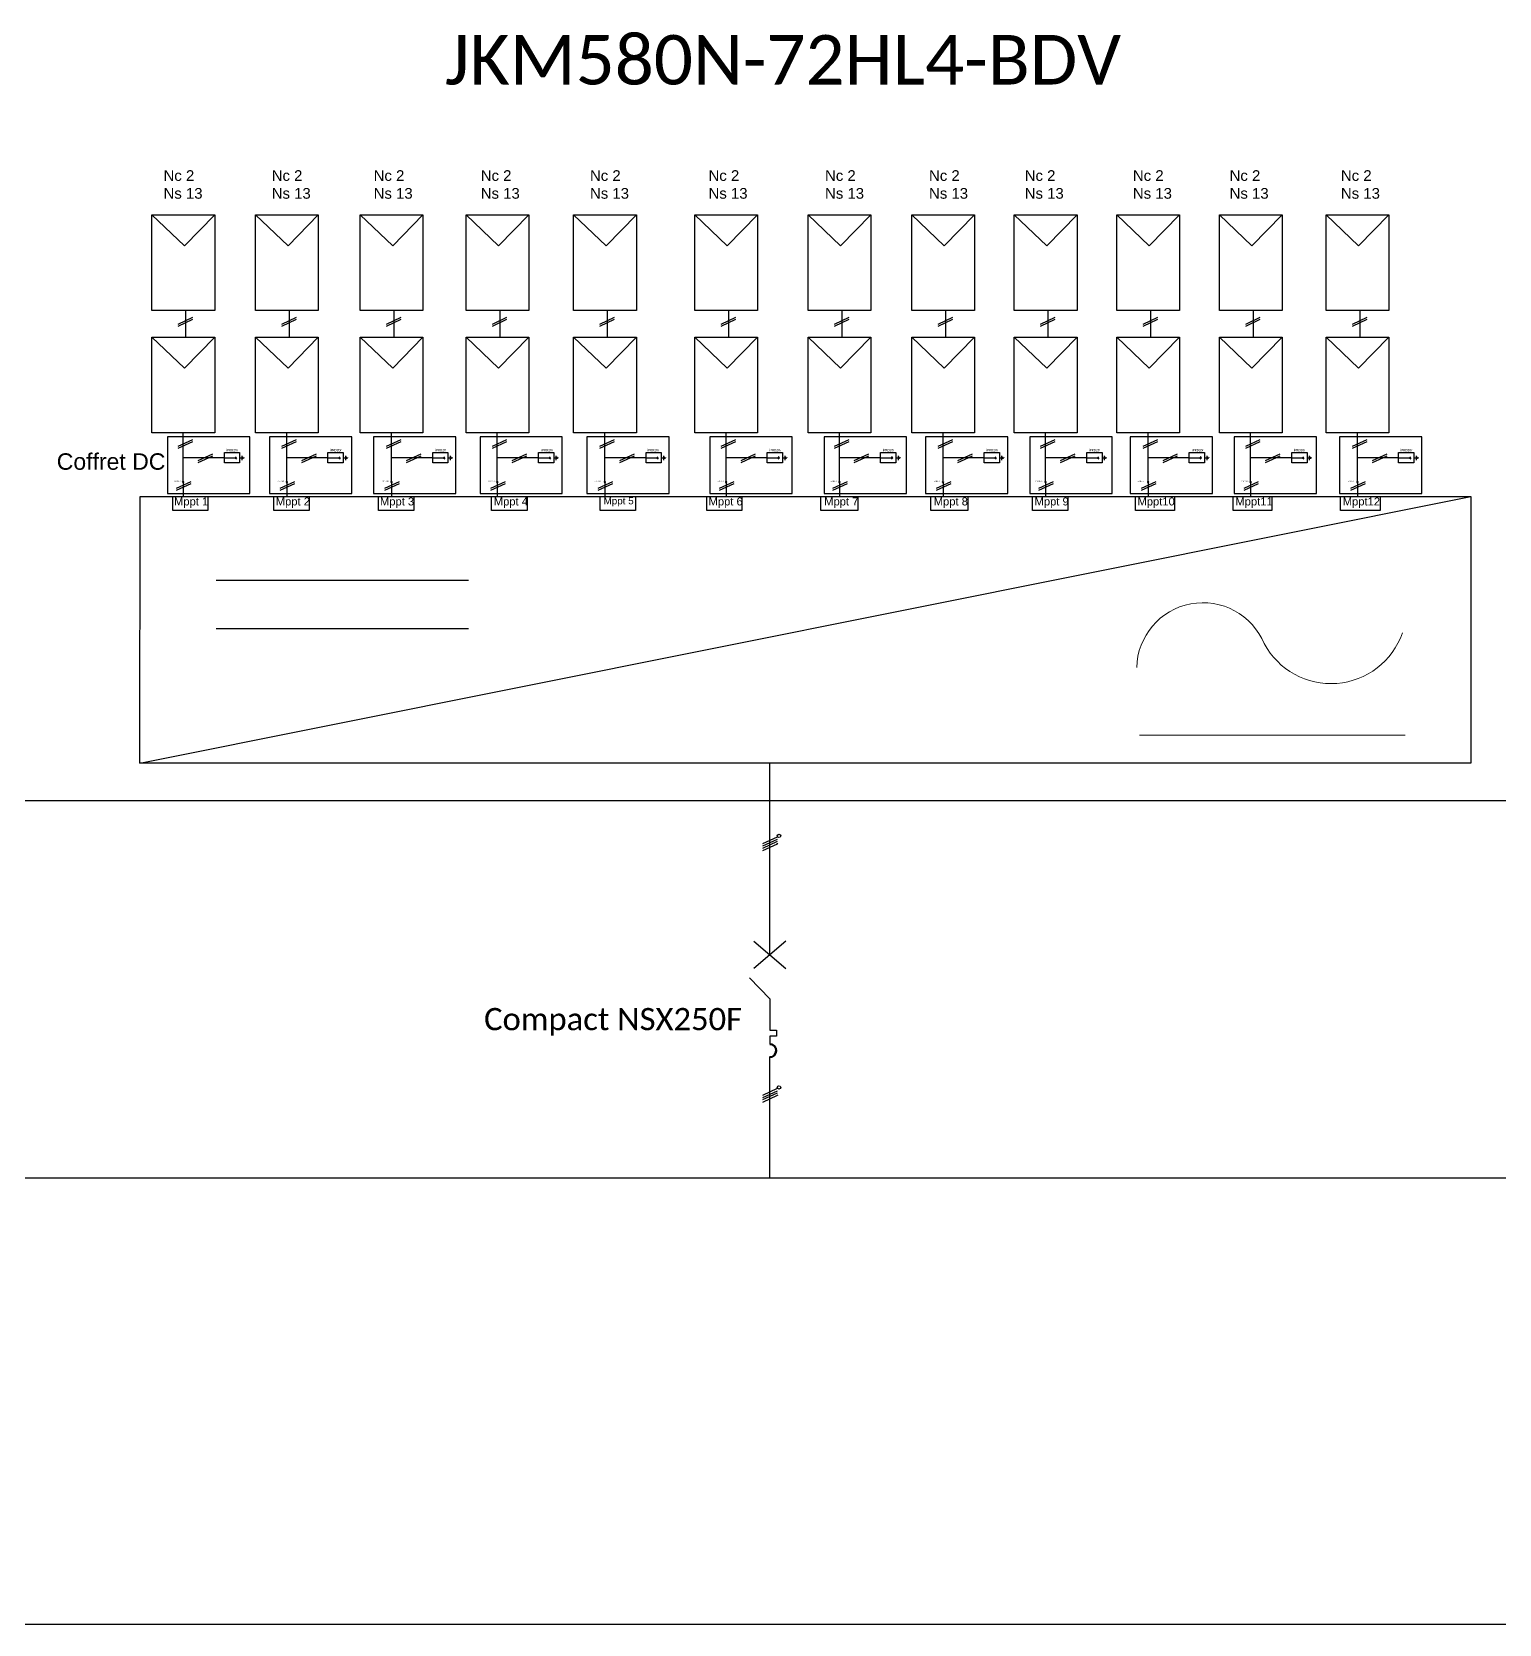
# Model space of a CAD drawing. Header units: inches. Extents: x 9190 to 83177, y 6945 to 19665.
# Drawn here: x 21129 to 28996, y 11126 to 19665 of the extents above; entities that cross this region are included whole.
import ezdxf

# ---------------------------------------------------------------- set-up
doc = ezdxf.new("R2010")
doc.units = ezdxf.units.IN
doc.header["$MEASUREMENT"] = 0
doc.linetypes.add('ACAD_ISO02W100', pattern=[15, 12, -3])
doc.layers.add('PDF2_Geometry', color=7, linetype='Continuous', true_color=0x2676ba)
doc.styles.get("Standard").update_dxf_attribs({"font": 'arial.ttf'})

msp = doc.modelspace()

# ---------------------------------------------------------------- linework, layer by layer
for p, q in [((21772.7, 18682.6), (21946.6, 18517.5)), ((21946.6, 18517.5), (22108.9, 18682.6)), ((22328.2, 18682.6), (22502.1, 18517.5)), ((22502.1, 18517.5), (22664.5, 18682.6)), ((22889.5, 18682.6), (23063.4, 18517.5)), ((23063.4, 18517.5), (23225.8, 18682.6)), ((23456.6, 18682.6), (23630.5, 18517.5)), ((23630.5, 18517.5), (23792.8, 18682.6)), ((24033.4, 18682.6), (24207.3, 18517.5)), ((24207.3, 18517.5), (24369.7, 18682.6)), ((24683.4, 18682.6), (24857.3, 18517.5)), ((24857.3, 18517.5), (25019.6, 18682.6)), ((25291, 18682.6), (25464.9, 18517.5)), ((25464.9, 18517.5), (25627.2, 18682.6)), ((25846.5, 18682.6), (26020.4, 18517.5)), ((26020.4, 18517.5), (26182.7, 18682.6)), ((26396.2, 18682.6), (26570.1, 18517.5)), ((26570.1, 18517.5), (26732.4, 18682.6)), ((26945.9, 18682.6), (27119.8, 18517.5)), ((27119.8, 18517.5), (27282.2, 18682.6)), ((27495.7, 18682.6), (27669.6, 18517.5)), ((27669.6, 18517.5), (27831.9, 18682.6)), ((28068.5, 18682.6), (28242.5, 18517.5)), ((28242.5, 18517.5), (28404.8, 18682.6)), ((21913.8, 18097.6), (21992.2, 18134)), ((21913.8, 18086.8), (21992.2, 18123.1)), ((21955, 18027.1), (21955, 18170)), ((22469.3, 18097.6), (22547.7, 18134)), ((22469.3, 18086.8), (22547.7, 18123.1)), ((22510.5, 18027.1), (22510.5, 18170)), ((23030.6, 18097.6), (23109, 18134)), ((23030.6, 18086.8), (23109, 18123.1)), ((23071.8, 18027.1), (23071.8, 18170)), ((23597.7, 18097.6), (23676.1, 18134)), ((23597.7, 18086.8), (23676.1, 18123.1)), ((23638.9, 18027.1), (23638.9, 18170)), ((24174.5, 18097.6), (24252.9, 18134)), ((24174.5, 18086.8), (24252.9, 18123.1)), ((24215.7, 18027.1), (24215.7, 18170)), ((24824.5, 18097.6), (24902.9, 18134)), ((24824.5, 18086.8), (24902.9, 18123.1)), ((24865.7, 18027.1), (24865.7, 18170)), ((25432.1, 18097.6), (25510.5, 18134)), ((25432.1, 18086.8), (25510.5, 18123.1)), ((25473.3, 18027.1), (25473.3, 18170)), ((25987.6, 18097.6), (26066, 18134)), ((25987.6, 18086.8), (26066, 18123.1)), ((26028.8, 18027.1), (26028.8, 18170)), ((26537.3, 18097.6), (26615.7, 18134)), ((26537.3, 18086.8), (26615.7, 18123.1)), ((26578.5, 18027.1), (26578.5, 18170)), ((27087, 18097.6), (27165.5, 18134)), ((27087, 18086.8), (27165.5, 18123.1)), ((27128.2, 18027.1), (27128.2, 18170)), ((27636.8, 18097.6), (27715.2, 18134)), ((27636.8, 18086.8), (27715.2, 18123.1)), ((27678, 18027.1), (27678, 18170)), ((28209.6, 18097.6), (28288.1, 18134)), ((28209.6, 18086.8), (28288.1, 18123.1)), ((28250.8, 18027.1), (28250.8, 18170)), ((21772.7, 18027.1), (21946.6, 17862)), ((21946.6, 17862), (22108.9, 18027.1)), ((22328.2, 18027.1), (22502.1, 17862)), ((22502.1, 17862), (22664.5, 18027.1)), ((22889.5, 18027.1), (23063.4, 17862)), ((23063.4, 17862), (23225.8, 18027.1)), ((23456.6, 18027.1), (23630.5, 17862)), ((23630.5, 17862), (23792.8, 18027.1)), ((24033.4, 18027.1), (24207.3, 17862)), ((24207.3, 17862), (24369.7, 18027.1)), ((24683.4, 18027.1), (24857.3, 17862)), ((24857.3, 17862), (25019.6, 18027.1)), ((25291, 18027.1), (25464.9, 17862)), ((25464.9, 17862), (25627.2, 18027.1)), ((25846.5, 18027.1), (26020.4, 17862)), ((26020.4, 17862), (26182.7, 18027.1)), ((26396.2, 18027.1), (26570.1, 17862)), ((26570.1, 17862), (26732.4, 18027.1)), ((26945.9, 18027.1), (27119.8, 17862)), ((27119.8, 17862), (27282.2, 18027.1)), ((27495.7, 18027.1), (27669.6, 17862)), ((27669.6, 17862), (27831.9, 18027.1)), ((28068.5, 18027.1), (28242.5, 17862)), ((28242.5, 17862), (28404.8, 18027.1)), ((21940.4, 17253.1), (21940.4, 17514.4)), ((22495.9, 17253.1), (22495.9, 17514.4)), ((23057.2, 17253.1), (23057.2, 17514.4)), ((23624.3, 17253.1), (23624.3, 17514.4)), ((24201.1, 17253.1), (24201.1, 17514.4)), ((24851.1, 17253.1), (24851.1, 17514.4)), ((25458.7, 17253.1), (25458.7, 17514.4)), ((26014.2, 17253.1), (26014.2, 17514.4)), ((26563.9, 17253.1), (26563.9, 17514.4)), ((27113.6, 17253.1), (27113.6, 17514.4)), ((27663.4, 17253.1), (27663.4, 17514.4)), ((28236.2, 17253.1), (28236.2, 17514.4)), ((21913.8, 17442.7), (21992.2, 17479)), ((21913.8, 17431.8), (21992.2, 17468.2)), ((22469.3, 17442.7), (22547.7, 17479)), ((22469.3, 17431.8), (22547.7, 17468.2)), ((23030.6, 17442.7), (23109, 17479)), ((23030.6, 17431.8), (23109, 17468.2)), ((23597.7, 17442.7), (23676.1, 17479)), ((23597.7, 17431.8), (23676.1, 17468.2)), ((24174.5, 17442.7), (24252.9, 17479)), ((24174.5, 17431.8), (24252.9, 17468.2)), ((24824.5, 17442.7), (24902.9, 17479)), ((24824.5, 17431.8), (24902.9, 17468.2)), ((25432.1, 17442.7), (25510.5, 17479)), ((25432.1, 17431.8), (25510.5, 17468.2)), ((25987.6, 17442.7), (26066, 17479)), ((25987.6, 17431.8), (26066, 17468.2)), ((26537.3, 17442.7), (26615.7, 17479)), ((26537.3, 17431.8), (26615.7, 17468.2)), ((27087, 17442.7), (27165.5, 17479)), ((27087, 17431.8), (27165.5, 17468.2)), ((27636.8, 17442.7), (27715.2, 17479)), ((27636.8, 17431.8), (27715.2, 17468.2)), ((28209.6, 17442.7), (28288.1, 17479)), ((28209.6, 17431.8), (28288.1, 17468.2)), ((22161, 17380), (21940.4, 17380)), ((22020.2, 17365.5), (22098.6, 17401.8)), ((22020.2, 17354.6), (22098.6, 17391)), ((22716.5, 17380), (22495.9, 17380)), ((22575.7, 17365.5), (22654.2, 17401.8)), ((22575.7, 17354.6), (22654.2, 17391)), ((23277.8, 17380), (23057.2, 17380)), ((23137, 17365.5), (23215.5, 17401.8)), ((23137, 17354.6), (23215.5, 17391)), ((23844.9, 17380), (23624.3, 17380)), ((23704.1, 17365.5), (23782.6, 17401.8)), ((23704.1, 17354.6), (23782.6, 17391)), ((24421.7, 17380), (24201.1, 17380)), ((24280.9, 17365.5), (24359.4, 17401.8)), ((24280.9, 17354.6), (24359.4, 17391)), ((25071.7, 17380), (24851.1, 17380)), ((24930.9, 17365.5), (25009.3, 17401.8)), ((24930.9, 17354.6), (25009.3, 17391)), ((25679.2, 17380), (25458.7, 17380)), ((25538.5, 17365.5), (25616.9, 17401.8)), ((25538.5, 17354.6), (25616.9, 17391)), ((26234.8, 17380), (26014.2, 17380)), ((26094, 17365.5), (26172.4, 17401.8)), ((26094, 17354.6), (26172.4, 17391)), ((26784.5, 17380), (26563.9, 17380)), ((26643.7, 17365.5), (26722.2, 17401.8)), ((26643.7, 17354.6), (26722.2, 17391)), ((27334.2, 17380), (27113.6, 17380)), ((27193.5, 17365.5), (27271.9, 17401.8)), ((27193.5, 17354.6), (27271.9, 17391)), ((27883.9, 17380), (27663.4, 17380)), ((27743.2, 17365.5), (27821.6, 17401.8)), ((27743.2, 17354.6), (27821.6, 17391)), ((28456.8, 17380), (28236.2, 17380)), ((28316.1, 17365.5), (28394.5, 17401.8)), ((28316.1, 17354.6), (28394.5, 17391)), ((21905, 17217.4), (21983.5, 17253.8)), ((21937.6, 17248.6), (21940.4, 17246)), ((22460.6, 17217.4), (22539, 17253.8)), ((22493.1, 17248.6), (22495.9, 17246)), ((23021.9, 17217.4), (23100.3, 17253.8)), ((23054.4, 17248.6), (23057.2, 17246)), ((23588.9, 17217.4), (23667.4, 17253.8)), ((23621.5, 17248.6), (23624.3, 17246)), ((24165.8, 17217.4), (24244.2, 17253.8)), ((24198.3, 17248.6), (24201.1, 17246)), ((24815.7, 17217.4), (24894.1, 17253.8)), ((24848.2, 17248.6), (24851.1, 17246)), ((25423.3, 17217.4), (25501.7, 17253.8)), ((25455.8, 17248.6), (25458.7, 17246)), ((25978.8, 17217.4), (26057.2, 17253.8)), ((26011.3, 17248.6), (26014.2, 17246)), ((26528.5, 17217.4), (26607, 17253.8)), ((26561.1, 17248.6), (26563.9, 17246)), ((27078.3, 17217.4), (27156.7, 17253.8)), ((27110.8, 17248.6), (27113.6, 17246)), ((27628, 17217.4), (27706.4, 17253.8)), ((27660.5, 17248.6), (27663.4, 17246)), ((28200.9, 17217.4), (28279.3, 17253.8)), ((28233.4, 17248.6), (28236.2, 17246)), ((21708.1, 15742.9), (28844.1, 17173.3)), ((21905, 17206.6), (21983.5, 17242.9)), ((21940.4, 17246), (21940.4, 17173.3)), ((22460.6, 17206.6), (22539, 17242.9)), ((22495.9, 17246), (22495.9, 17173.3)), ((23021.9, 17206.6), (23100.3, 17242.9)), ((23057.2, 17246), (23057.2, 17173.3)), ((23588.9, 17206.6), (23667.4, 17242.9)), ((23624.3, 17246), (23624.3, 17173.3)), ((24165.8, 17206.6), (24244.2, 17242.9)), ((24201.1, 17246), (24201.1, 17173.3)), ((24815.7, 17206.6), (24894.1, 17242.9)), ((24851.1, 17246), (24851.1, 17173.3)), ((25423.3, 17206.6), (25501.7, 17242.9)), ((25458.7, 17246), (25458.7, 17173.3)), ((25978.8, 17206.6), (26057.2, 17242.9)), ((26014.2, 17246), (26014.2, 17173.3)), ((26528.5, 17206.6), (26607, 17242.9)), ((26563.9, 17246), (26563.9, 17173.3)), ((27078.3, 17206.6), (27156.7, 17242.9)), ((27113.6, 17246), (27113.6, 17173.3)), ((27628, 17206.6), (27706.4, 17242.9)), ((27663.4, 17246), (27663.4, 17173.3)), ((28200.9, 17206.6), (28279.3, 17242.9)), ((28236.2, 17246), (28236.2, 17173.3)), ((28844.1, 17173.3), (28844.1, 15742.9)), ((22116.9, 16725), (23469.9, 16725)), ((22116.9, 16465.5), (23469.9, 16465.5)), ((25085.2, 14715.5), (25085.2, 15742.9)), ((25047.9, 15311.6), (25126.8, 15348.2)), ((25047.9, 15298.8), (25126.3, 15335.1)), ((25047.9, 15287.9), (25126.3, 15324.3)), ((25047.9, 15274.3), (25126.3, 15310.6)), ((25126.3, 15310.6), (25124.4, 15313.2)), ((25126.8, 15310.8), (25125.4, 15312.6)), ((25128.3, 15308), (25126.3, 15310.6)), ((25127, 15310.9), (25126.4, 15311.7)), ((25128.2, 15309), (25126.8, 15310.8)), ((25127.6, 15310.1), (25127, 15310.9)), ((25170.8, 14788.4), (24999.6, 14642.6)), ((24999.6, 14788.4), (25170.8, 14642.6)), ((24976.8, 14592.3), (25085.2, 14479.7)), ((25085.2, 14479.7), (25085.2, 14312)), ((25085.2, 14312), (25122.1, 14312)), ((25122.1, 14279.5), (25085.2, 14279.5)), ((25085.2, 14279.5), (25085.2, 14236.8)), ((25122.1, 14312), (25122.1, 14279.5)), ((25084.3, 14165.6), (25084.3, 13519.9)), ((25047.9, 13962.9), (25126.8, 13999.4)), ((25047.9, 13950), (25126.3, 13986.3)), ((25047.9, 13939.2), (25126.3, 13975.5)), ((25047.9, 13925.5), (25126.3, 13961.9)), ((25126.3, 13961.9), (25124.4, 13964.4)), ((25126.8, 13962.1), (25125.4, 13963.9)), ((25128.3, 13959.3), (25126.3, 13961.9)), ((25127, 13962.2), (25126.4, 13963)), ((25128.2, 13960.3), (25126.8, 13962.1)), ((25127.6, 13961.4), (25127, 13962.2)), ((13479.7, 13519.9), (69442.1, 13519.9))]:
    msp.add_line(p, q)
at = {"color": 3}
for p, q in [((22161, 17380), (22225.9, 17380)), ((22225.9, 17380), (22220.3, 17386.4)), ((22225.9, 17380), (22220.3, 17373.6)), ((22242.9, 17379.8), (22256.2, 17379.8)), ((22256.2, 17379.8), (22256.2, 17391.2)), ((22256.2, 17368.4), (22256.2, 17379.8)), ((22260.6, 17379.8), (22260.6, 17385.5)), ((22260.6, 17374.1), (22260.6, 17379.8)), ((22265, 17379.8), (22265, 17382.6)), ((22265, 17376.9), (22265, 17379.8)), ((22267.4, 17379.8), (22267.4, 17381.2)), ((22716.5, 17380), (22781.4, 17380)), ((22781.4, 17380), (22775.8, 17386.4)), ((22781.4, 17380), (22775.8, 17373.6)), ((22798.5, 17379.8), (22811.7, 17379.8)), ((22811.7, 17379.8), (22811.7, 17391.2)), ((22811.7, 17368.4), (22811.7, 17379.8)), ((22816.1, 17379.8), (22816.1, 17385.5)), ((22816.1, 17374.1), (22816.1, 17379.8)), ((22820.5, 17379.8), (22820.5, 17382.6)), ((22820.5, 17376.9), (22820.5, 17379.8)), ((22822.9, 17379.8), (22822.9, 17381.2)), ((23277.8, 17380), (23342.7, 17380)), ((23342.7, 17380), (23337.1, 17386.4)), ((23342.7, 17380), (23337.1, 17373.6)), ((23359.8, 17379.8), (23373, 17379.8)), ((23373, 17379.8), (23373, 17391.2)), ((23373, 17368.4), (23373, 17379.8)), ((23377.4, 17379.8), (23377.4, 17385.5)), ((23377.4, 17374.1), (23377.4, 17379.8)), ((23381.8, 17379.8), (23381.8, 17382.6)), ((23381.8, 17376.9), (23381.8, 17379.8)), ((23384.2, 17379.8), (23384.2, 17381.2)), ((23844.9, 17380), (23909.8, 17380)), ((23909.8, 17380), (23904.2, 17386.4)), ((23909.8, 17380), (23904.2, 17373.6)), ((23926.8, 17379.8), (23940.1, 17379.8)), ((23940.1, 17379.8), (23940.1, 17391.2)), ((23940.1, 17368.4), (23940.1, 17379.8)), ((23944.5, 17379.8), (23944.5, 17385.5)), ((23944.5, 17374.1), (23944.5, 17379.8)), ((23948.9, 17379.8), (23948.9, 17382.6)), ((23948.9, 17376.9), (23948.9, 17379.8)), ((23951.3, 17379.8), (23951.3, 17381.2)), ((24421.7, 17380), (24486.6, 17380)), ((24486.6, 17380), (24481, 17386.4)), ((24486.6, 17380), (24481, 17373.6)), ((24503.7, 17379.8), (24516.9, 17379.8)), ((24516.9, 17379.8), (24516.9, 17391.2)), ((24516.9, 17368.4), (24516.9, 17379.8)), ((24521.3, 17379.8), (24521.3, 17385.5)), ((24521.3, 17374.1), (24521.3, 17379.8)), ((24525.7, 17379.8), (24525.7, 17382.6)), ((24525.7, 17376.9), (24525.7, 17379.8)), ((24528.1, 17379.8), (24528.1, 17381.2)), ((25071.7, 17380), (25136.5, 17380)), ((25136.5, 17380), (25131, 17386.4)), ((25136.5, 17380), (25131, 17373.6)), ((25153.6, 17379.8), (25166.9, 17379.8)), ((25166.9, 17379.8), (25166.9, 17391.2)), ((25166.9, 17368.4), (25166.9, 17379.8)), ((25171.3, 17379.8), (25171.3, 17385.5)), ((25171.3, 17374.1), (25171.3, 17379.8)), ((25175.6, 17379.8), (25175.6, 17382.6)), ((25175.6, 17376.9), (25175.6, 17379.8)), ((25178.1, 17379.8), (25178.1, 17381.2)), ((25679.2, 17380), (25744.1, 17380)), ((25744.1, 17380), (25738.6, 17386.4)), ((25744.1, 17380), (25738.6, 17373.6)), ((25761.2, 17379.8), (25774.5, 17379.8)), ((25774.5, 17379.8), (25774.5, 17391.2)), ((25774.5, 17368.4), (25774.5, 17379.8)), ((25778.8, 17379.8), (25778.8, 17385.5)), ((25778.8, 17374.1), (25778.8, 17379.8)), ((25783.2, 17379.8), (25783.2, 17382.6)), ((25783.2, 17376.9), (25783.2, 17379.8)), ((25785.7, 17379.8), (25785.7, 17381.2)), ((26234.8, 17380), (26299.6, 17380)), ((26299.6, 17380), (26294.1, 17386.4)), ((26299.6, 17380), (26294.1, 17373.6)), ((26316.7, 17379.8), (26330, 17379.8)), ((26330, 17379.8), (26330, 17391.2)), ((26330, 17368.4), (26330, 17379.8)), ((26334.4, 17379.8), (26334.4, 17385.5)), ((26334.4, 17374.1), (26334.4, 17379.8)), ((26338.8, 17379.8), (26338.8, 17382.6)), ((26338.8, 17376.9), (26338.8, 17379.8)), ((26341.2, 17379.8), (26341.2, 17381.2)), ((26784.5, 17380), (26849.4, 17380)), ((26849.4, 17380), (26843.8, 17386.4)), ((26849.4, 17380), (26843.8, 17373.6)), ((26866.5, 17379.8), (26879.7, 17379.8)), ((26879.7, 17379.8), (26879.7, 17391.2)), ((26879.7, 17368.4), (26879.7, 17379.8)), ((26884.1, 17379.8), (26884.1, 17385.5)), ((26884.1, 17374.1), (26884.1, 17379.8)), ((26888.5, 17379.8), (26888.5, 17382.6)), ((26888.5, 17376.9), (26888.5, 17379.8)), ((26890.9, 17379.8), (26890.9, 17381.2)), ((27334.2, 17380), (27399.1, 17380)), ((27399.1, 17380), (27393.6, 17386.4)), ((27399.1, 17380), (27393.6, 17373.6)), ((27416.2, 17379.8), (27429.4, 17379.8)), ((27429.4, 17379.8), (27429.4, 17391.2)), ((27429.4, 17368.4), (27429.4, 17379.8)), ((27433.8, 17379.8), (27433.8, 17385.5)), ((27433.8, 17374.1), (27433.8, 17379.8)), ((27438.2, 17379.8), (27438.2, 17382.6)), ((27438.2, 17376.9), (27438.2, 17379.8)), ((27440.7, 17379.8), (27440.7, 17381.2)), ((27883.9, 17380), (27948.8, 17380)), ((27948.8, 17380), (27943.3, 17386.4)), ((27948.8, 17380), (27943.3, 17373.6)), ((27965.9, 17379.8), (27979.2, 17379.8)), ((27979.2, 17379.8), (27979.2, 17391.2)), ((27979.2, 17368.4), (27979.2, 17379.8)), ((27983.6, 17379.8), (27983.6, 17385.5)), ((27983.6, 17374.1), (27983.6, 17379.8)), ((27987.9, 17379.8), (27987.9, 17382.6)), ((27987.9, 17376.9), (27987.9, 17379.8)), ((27990.4, 17379.8), (27990.4, 17381.2)), ((28456.8, 17380), (28521.7, 17380)), ((28521.7, 17380), (28516.2, 17386.4)), ((28521.7, 17380), (28516.2, 17373.6)), ((28538.8, 17379.8), (28552, 17379.8)), ((28552, 17379.8), (28552, 17391.2)), ((28552, 17368.4), (28552, 17379.8)), ((28556.4, 17379.8), (28556.4, 17385.5)), ((28556.4, 17374.1), (28556.4, 17379.8)), ((28560.8, 17379.8), (28560.8, 17382.6)), ((28560.8, 17376.9), (28560.8, 17379.8)), ((28563.3, 17379.8), (28563.3, 17381.2))]:
    msp.add_line(p, q, dxfattribs=at)
for points in [[(21772.7, 18682.6), (22108.9, 18682.6), (22108.9, 18170), (21772.7, 18170)], [(22328.2, 18682.6), (22664.5, 18682.6), (22664.5, 18170), (22328.2, 18170)], [(22889.5, 18682.6), (23225.8, 18682.6), (23225.8, 18170), (22889.5, 18170)], [(23456.6, 18682.6), (23792.8, 18682.6), (23792.8, 18170), (23456.6, 18170)], [(24033.4, 18682.6), (24369.7, 18682.6), (24369.7, 18170), (24033.4, 18170)], [(24683.4, 18682.6), (25019.6, 18682.6), (25019.6, 18170), (24683.4, 18170)], [(25291, 18682.6), (25627.2, 18682.6), (25627.2, 18170), (25291, 18170)], [(25846.5, 18682.6), (26182.7, 18682.6), (26182.7, 18170), (25846.5, 18170)], [(26396.2, 18682.6), (26732.4, 18682.6), (26732.4, 18170), (26396.2, 18170)], [(26945.9, 18682.6), (27282.2, 18682.6), (27282.2, 18170), (26945.9, 18170)], [(27495.7, 18682.6), (27831.9, 18682.6), (27831.9, 18170), (27495.7, 18170)], [(28068.5, 18682.6), (28404.8, 18682.6), (28404.8, 18170), (28068.5, 18170)], [(21772.7, 18027.1), (22108.9, 18027.1), (22108.9, 17514.4), (21772.7, 17514.4)], [(22328.2, 18027.1), (22664.5, 18027.1), (22664.5, 17514.4), (22328.2, 17514.4)], [(22889.5, 18027.1), (23225.8, 18027.1), (23225.8, 17514.4), (22889.5, 17514.4)], [(23456.6, 18027.1), (23792.8, 18027.1), (23792.8, 17514.4), (23456.6, 17514.4)], [(24033.4, 18027.1), (24369.7, 18027.1), (24369.7, 17514.4), (24033.4, 17514.4)], [(24683.4, 18027.1), (25019.6, 18027.1), (25019.6, 17514.4), (24683.4, 17514.4)], [(25291, 18027.1), (25627.2, 18027.1), (25627.2, 17514.4), (25291, 17514.4)], [(25846.5, 18027.1), (26182.7, 18027.1), (26182.7, 17514.4), (25846.5, 17514.4)], [(26396.2, 18027.1), (26732.4, 18027.1), (26732.4, 17514.4), (26396.2, 17514.4)], [(26945.9, 18027.1), (27282.2, 18027.1), (27282.2, 17514.4), (26945.9, 17514.4)], [(27495.7, 18027.1), (27831.9, 18027.1), (27831.9, 17514.4), (27495.7, 17514.4)], [(28068.5, 18027.1), (28404.8, 18027.1), (28404.8, 17514.4), (28068.5, 17514.4)], [(22298, 17492.3), (21856.7, 17492.3), (21856.7, 17188.7), (22298, 17188.7)], [(22844.8, 17492.3), (22403.4, 17492.3), (22403.4, 17188.7), (22844.8, 17188.7)], [(23402.4, 17492.3), (22961.1, 17492.3), (22961.1, 17188.7), (23402.4, 17188.7)], [(23972.8, 17492.3), (23531.5, 17492.3), (23531.5, 17188.7), (23972.8, 17188.7)], [(24546.4, 17492.3), (24105.1, 17492.3), (24105.1, 17188.7), (24546.4, 17188.7)], [(25204.6, 17492.3), (24763.3, 17492.3), (24763.3, 17188.7), (25204.6, 17188.7)], [(25818.1, 17492.3), (25376.8, 17492.3), (25376.8, 17188.7), (25818.1, 17188.7)], [(26361.4, 17492.3), (25920.1, 17492.3), (25920.1, 17188.7), (26361.4, 17188.7)], [(26920.6, 17492.3), (26479.3, 17492.3), (26479.3, 17188.7), (26920.6, 17188.7)], [(27459.1, 17492.3), (27017.8, 17492.3), (27017.8, 17188.7), (27459.1, 17188.7)], [(28016.6, 17492.3), (27575.2, 17492.3), (27575.2, 17188.7), (28016.6, 17188.7)], [(28580.6, 17492.3), (28139.3, 17492.3), (28139.3, 17188.7), (28580.6, 17188.7)], [(21708.8, 17173.3), (28844.1, 17173.3), (28844.1, 15742.9), (21708.1, 15742.9)], [(21884.1, 17173.3), (22073.1, 17173.3), (22073.1, 17097.3), (21884.1, 17097.3)], [(22426.2, 17173.3), (22615.1, 17173.3), (22615.1, 17097.3), (22426.2, 17097.3)], [(22987.2, 17173.3), (23176.2, 17173.3), (23176.2, 17097.3), (22987.2, 17097.3)], [(23592.8, 17173.3), (23785, 17173.3), (23785, 17097.3), (23592.8, 17097.3)], [(24175.5, 17173.3), (24364.4, 17173.3), (24364.4, 17097.3), (24175.5, 17097.3)], [(24746.9, 17173.3), (24935.8, 17173.3), (24935.8, 17097.3), (24746.9, 17097.3)], [(25359.7, 17173.3), (25557.5, 17173.3), (25557.5, 17097.3), (25359.7, 17097.3)], [(25948.6, 17173.3), (26146.7, 17173.3), (26146.7, 17097.3), (25948.6, 17097.3)], [(26494.1, 17173.3), (26683, 17173.3), (26683, 17097.3), (26494.1, 17097.3)], [(27045.4, 17173.3), (27255.7, 17173.3), (27255.7, 17097.3), (27045.4, 17097.3)], [(27570.2, 17173.3), (27776.6, 17173.3), (27776.6, 17097.3), (27570.2, 17097.3)], [(28145.8, 17173.3), (28358.4, 17173.3), (28358.4, 17097.3), (28145.8, 17097.3)], [(69679.3, 15540.6), (13287.2, 15540.6), (13287.2, 11125.9), (69679.3, 11125.9)]]:
    msp.add_lwpolyline(points, close=True)
at = {"color": 7}
for points in [[(22161, 17409.2), (22242.9, 17409.2), (22242.9, 17353), (22161, 17353)], [(22716.5, 17409.2), (22798.5, 17409.2), (22798.5, 17353), (22716.5, 17353)], [(23277.8, 17409.2), (23359.8, 17409.2), (23359.8, 17353), (23277.8, 17353)], [(23844.9, 17409.2), (23926.8, 17409.2), (23926.8, 17353), (23844.9, 17353)], [(24421.7, 17409.2), (24503.7, 17409.2), (24503.7, 17353), (24421.7, 17353)], [(25071.7, 17409.2), (25153.6, 17409.2), (25153.6, 17353), (25071.7, 17353)], [(25679.2, 17409.2), (25761.2, 17409.2), (25761.2, 17353), (25679.2, 17353)], [(26234.8, 17409.2), (26316.7, 17409.2), (26316.7, 17353), (26234.8, 17353)], [(26784.5, 17409.2), (26866.5, 17409.2), (26866.5, 17353), (26784.5, 17353)], [(27334.2, 17409.2), (27416.2, 17409.2), (27416.2, 17353), (27334.2, 17353)], [(27883.9, 17409.2), (27965.9, 17409.2), (27965.9, 17353), (27883.9, 17353)], [(28456.8, 17409.2), (28538.8, 17409.2), (28538.8, 17353), (28456.8, 17353)]]:
    msp.add_lwpolyline(points, close=True, dxfattribs=at)
for points in [[(21937.6, 17253.1), (21943.6, 17253.1)], [(22493.1, 17253.1), (22499.1, 17253.1)], [(23054.4, 17253.1), (23060.4, 17253.1)], [(23621.5, 17253.1), (23627.5, 17253.1)], [(24198.3, 17253.1), (24204.3, 17253.1)], [(24848.3, 17253.1), (24854.2, 17253.1)], [(25455.9, 17253.1), (25461.8, 17253.1)], [(26011.4, 17253.1), (26017.4, 17253.1)], [(26561.1, 17253.1), (26567.1, 17253.1)], [(27110.9, 17253.1), (27116.8, 17253.1)], [(27660.6, 17253.1), (27666.5, 17253.1)], [(28233.5, 17253.1), (28239.4, 17253.1)]]:
    msp.add_lwpolyline(points)
at = {"linetype": 'ACAD_ISO02W100'}
for centre in [(21940.4, 17250.9), (22495.9, 17250.9), (23057.2, 17250.9), (23624.3, 17250.9), (24201.1, 17250.9), (24851.1, 17250.9), (25458.7, 17250.9), (26014.2, 17250.9), (26563.9, 17250.9), (27113.6, 17250.9), (27663.4, 17250.9), (28236.2, 17250.9)]:
    msp.add_circle(centre, 2.21, dxfattribs=at)
for centre in [(25134.6, 15352.7), (25134.6, 14003.9)]:
    msp.add_circle(centre, 9.01)
at = {"linetype": 'ByBlock', "lineweight": 100}
msp.add_arc((25083.9, 14201.2), 35.6, 270.70771, 87.85937, dxfattribs=at)
at = {"layer": 'PDF2_Geometry', "color": 7, "lineweight": 0}
msp.add_lwpolyline([(27052.6, 16255.8, -0.81134), (27736.3, 16384, 0.653005), (28477, 16441)], format="xyb", dxfattribs=at)
msp.add_lwpolyline([(27067.2, 15893.5), (28491.6, 15893.5)], dxfattribs=at)

# ---------------------------------------------------------------- texts
at = {"attachment_point": 1}
for s, width, gutter_width, heights, insert, char_height in [('{\\fCalibri|b0|i0|c0|p34;\\H0.91667x;\\C4;JKM580N-72HL4-BDV}', 234058.095, 1447.7, [271.9], (23343.8, 19647.5), 289.53), ('Nc 2\\PNs 13', 1531.502, 286.7, [0], (21834.7, 18922.7), 57.35), ('Nc 2\\PNs 13', 1531.502, 286.7, [0], (22414.7, 18922.7), 57.35), ('Nc 2\\PNs 13', 1531.502, 286.7, [0], (22961.2, 18922.7), 57.35), ('Nc 2\\PNs 13', 1531.502, 286.7, [0], (23535.5, 18922.7), 57.35), ('Nc 2\\PNs 13', 1531.502, 286.7, [0], (24121.1, 18922.7), 57.35), ('Nc 2\\PNs 13', 1531.502, 286.7, [0], (24756.8, 18922.7), 57.35), ('Nc 2\\PNs 13', 1531.502, 286.7, [0], (25381.4, 18922.7), 57.35), ('Nc 2\\PNs 13', 1531.502, 286.7, [0], (25939, 18922.7), 57.35), ('Nc 2\\PNs 13', 1531.502, 286.7, [0], (26452.1, 18922.7), 57.35), ('Nc 2\\PNs 13', 1531.502, 286.7, [0], (27032, 18922.7), 57.35), ('Nc 2\\PNs 13', 1531.502, 286.7, [0], (27550.6, 18922.7), 57.35), ('Nc 2\\PNs 13', 1531.502, 286.7, [0], (28147.3, 18922.7), 57.35), ('{\\fCalibri|b0|i0|c0|p34;\\H0.91667x;iPRD20r}', 179.489, 67.9, [0], (22171.3, 17427.9), 13.583), ('{\\fCalibri|b0|i0|c0|p34;\\H0.91667x;iPRD20r}', 179.489, 67.9, [0], (22726.5, 17427.9), 13.583), ('{\\fCalibri|b0|i0|c0|p34;\\H0.91667x;iPRD20r}', 179.489, 67.9, [0], (23292.3, 17427.9), 13.583), ('{\\fCalibri|b0|i0|c0|p34;\\H0.91667x;iPRD20r}', 179.489, 67.9, [0], (23860.1, 17427.9), 13.583), ('{\\fCalibri|b0|i0|c0|p34;\\H0.91667x;iPRD20r}', 179.489, 67.9, [0], (24428.5, 17427.9), 13.583), ('{\\fCalibri|b0|i0|c0|p34;\\H0.91667x;iPRD20r}', 179.489, 67.9, [0], (25083.2, 17427.9), 13.583), ('{\\fCalibri|b0|i0|c0|p34;\\H0.91667x;iPRD20r}', 179.489, 67.9, [0], (25690.5, 17427.9), 13.583), ('{\\fCalibri|b0|i0|c0|p34;\\H0.91667x;iPRD20r}', 179.489, 67.9, [0], (26246.3, 17427.9), 13.583), ('{\\fCalibri|b0|i0|c0|p34;\\H0.91667x;iPRD20r}', 179.489, 67.9, [0], (26797, 17427.9), 13.583), ('{\\fCalibri|b0|i0|c0|p34;\\H0.91667x;iPRD20r}', 179.489, 67.9, [0], (27348.7, 17427.9), 13.583), ('{\\fCalibri|b0|i0|c0|p34;\\H0.91667x;iPRD20r}', 179.489, 67.9, [0], (27893.9, 17427.9), 13.583), ('{\\fCalibri|b0|i0|c0|p34;\\H0.91667x;iPRD20r}', 179.489, 67.9, [0], (28466.9, 17427.9), 13.583), ('Coffret DC', 5460.255, 441.4, [0], (21262.2, 17404.6), 88.28), ('{\\fCalibri|b0|i0|c0|p34;\\H0.91667x;C60NA-DC}', 42.658, 31.1, [0], (21892.6, 17258.2), 6.221), ('{\\fCalibri|b0|i0|c0|p34;\\H0.91667x;C60NA-DC}', 42.658, 31.1, [0], (22445.8, 17258.2), 6.221), ('{\\fCalibri|b0|i0|c0|p34;\\H0.91667x;C60NA-DC}', 42.658, 31.1, [0], (23005.5, 17258.2), 6.221), ('{\\fCalibri|b0|i0|c0|p34;\\H0.91667x;C60NA-DC}', 42.658, 31.1, [0], (23576, 17258.2), 6.221), ('{\\fCalibri|b0|i0|c0|p34;\\H0.91667x;C60NA-DC}', 42.658, 31.1, [0], (24143.6, 17258.2), 6.221), ('{\\fCalibri|b0|i0|c0|p34;\\H0.91667x;C60NA-DC}', 42.658, 31.1, [0], (24802.9, 17258.2), 6.221), ('{\\fCalibri|b0|i0|c0|p34;\\H0.91667x;C60NA-DC}', 42.658, 31.1, [0], (25410.4, 17258.2), 6.221), ('{\\fCalibri|b0|i0|c0|p34;\\H0.91667x;C60NA-DC}', 42.658, 31.1, [0], (25962.7, 17258.2), 6.221), ('{\\fCalibri|b0|i0|c0|p34;\\H0.91667x;C60NA-DC}', 42.658, 31.1, [0], (26510.7, 17258.2), 6.221), ('{\\fCalibri|b0|i0|c0|p34;\\H0.91667x;C60NA-DC}', 42.658, 31.1, [0], (27056.3, 17258.2), 6.221), ('{\\fCalibri|b0|i0|c0|p34;\\H0.91667x;C60NA-DC}', 42.658, 31.1, [0], (27614.9, 17258.2), 6.221), ('{\\fCalibri|b0|i0|c0|p34;\\H0.91667x;C60NA-DC}', 42.658, 31.1, [0], (28182.5, 17258.2), 6.221), ('Mppt 1', 565.971, 61.8, [0], (21891, 17167.9), 42.92), ('Mppt 2', 565.971, 61.8, [0], (22436.5, 17167.9), 42.92), ('Mppt 3 ', 565.971, 61.8, [0], (22995.1, 17167.9), 42.92), ('Mppt 4', 565.971, 61.8, [0], (23605.4, 17167.9), 42.92), ('Mppt 5', 497.665, 54.3, [0], (24194.2, 17168.5), 37.74), ('Mppt 6', 565.971, 61.8, [0], (24756.9, 17167.9), 42.92), ('Mppt 7', 565.971, 61.8, [0], (25377, 17167.9), 42.92), ('Mppt 8', 565.971, 61.8, [0], (25964.2, 17167.9), 42.92), ('Mppt 9', 565.971, 61.8, [0], (26504.8, 17167.9), 42.92), ('Mppt10', 565.971, 61.8, [0], (27056.7, 17167.9), 42.92), ('Mppt11', 565.971, 61.8, [0], (27581.5, 17167.9), 42.92), ('Mppt12', 565.971, 61.8, [0], (28157.2, 17167.9), 42.92), ('{\\fCalibri|b0|i0|c0|p34;\\H0.91667x;Compact NSX250F}', 1716.576, 649.5, [0], (23553.4, 14430.1), 129.905)]:
    msp.add_mtext_dynamic_manual_height_columns(s, width=width, gutter_width=gutter_width, heights=heights, dxfattribs=dict(at, insert=insert, char_height=char_height))

doc.saveas('drawing.dxf')
